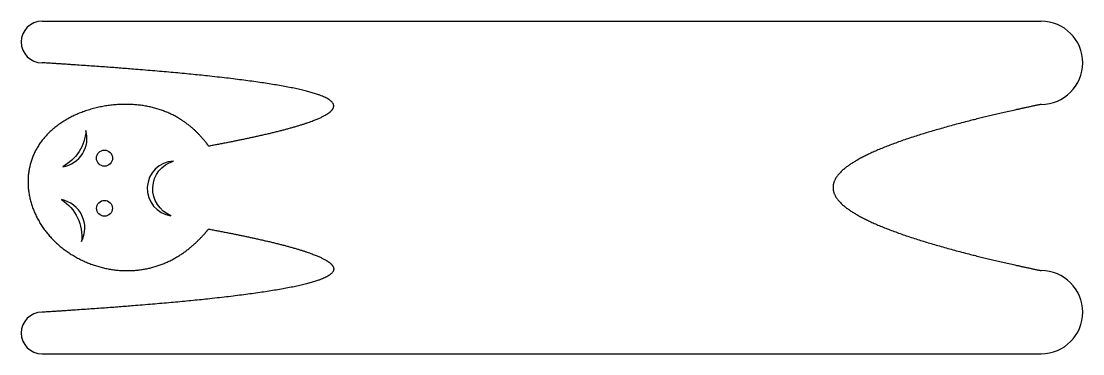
# Model space of a CAD drawing. Header units: millimetres. Extents: x -125 to 130, y -50 to 30.
import ezdxf

# ---------------------------------------------------------------- set-up
doc = ezdxf.new("R2010")
doc.units = ezdxf.units.MM
doc.layers.get('0').update_dxf_attribs({"linetype": 'CONTINUOUS'})

msp = doc.modelspace()

# ---------------------------------------------------------------- linework, layer by layer
for p, q in [((-120, 30), (-20, 30)), ((-20, 30), (120, 30)), ((-120, -50), (-20, -50)), ((-20, -50), (120, -50))]:
    msp.add_line(p, q)
for points in [[(-115, -5, 0.444874), (-109.45, 3.72, -0.255318)], [(-88.43, -3.64, 0.911387), (-89.04, -16.78, -0.708684)], [(-110.5, -23, 0.496922), (-115.32, -12.92, -0.286338)]]:
    msp.add_lwpolyline(points, format="xyb", close=True)
for centre, radius in [((-105, -2.94), 1.93), ((-105, -15), 1.91)]:
    msp.add_circle(centre, radius)
for centre, radius, start, end in [((-120, 25), 5, 90, 270), ((120, 20), 10, -90, 90), ((120, -40), 10, -90, 90), ((-120, -45), 5, 90, 270)]:
    msp.add_arc(centre, radius, start, end)
for points in [[(-80, 0), (-76.96, 0.56), (-71.25, 1.67), (-63.79, 3.28), (-56.08, 5.34), (-50.4, 7.75), (-48.91, 9.98), (-51.71, 12.03), (-58.59, 13.91), (-69.15, 15.63), (-82.99, 17.22), (-96.43, 18.39), (-107.74, 19.21), (-115.82, 19.74), (-120, 20)], [(-80, 0), (-80.56, 0.78), (-81.74, 2.26), (-83.64, 4.26), (-86.45, 6.47), (-90.41, 8.49), (-94.79, 9.73), (-99.49, 10.2), (-104.37, 9.87), (-109.21, 8.75), (-113.73, 6.84), (-117.65, 4.16), (-120.73, 0.79), (-122.75, -3.14), (-123.62, -7.46), (-123.34, -11.92), (-121.96, -16.28), (-119.61, -20.29), (-116.44, -23.76), (-112.64, -26.54), (-108.43, -28.57), (-103.99, -29.8), (-99.51, -30.2), (-95.12, -29.8), (-90.93, -28.58), (-86.99, -26.57), (-84.05, -24.33), (-81.98, -22.3), (-80.65, -20.79), (-80, -20)], [(120, 10), (116.21, 9.2), (108.95, 7.6), (99.07, 5.2), (87.9, 2), (77.55, -2), (71.11, -6), (68.9, -10), (71.11, -14), (77.55, -18), (87.9, -22), (99.07, -25.2), (108.95, -27.6), (116.21, -29.2), (120, -30)], [(-80, -20), (-76.96, -20.56), (-71.25, -21.67), (-63.79, -23.28), (-56.08, -25.34), (-50.4, -27.75), (-48.91, -29.98), (-51.71, -32.03), (-58.59, -33.91), (-69.15, -35.63), (-82.99, -37.22), (-96.43, -38.39), (-107.74, -39.21), (-115.82, -39.74), (-120, -40)]]:
    msp.add_open_spline(points, degree=5)

doc.saveas('drawing.dxf')
